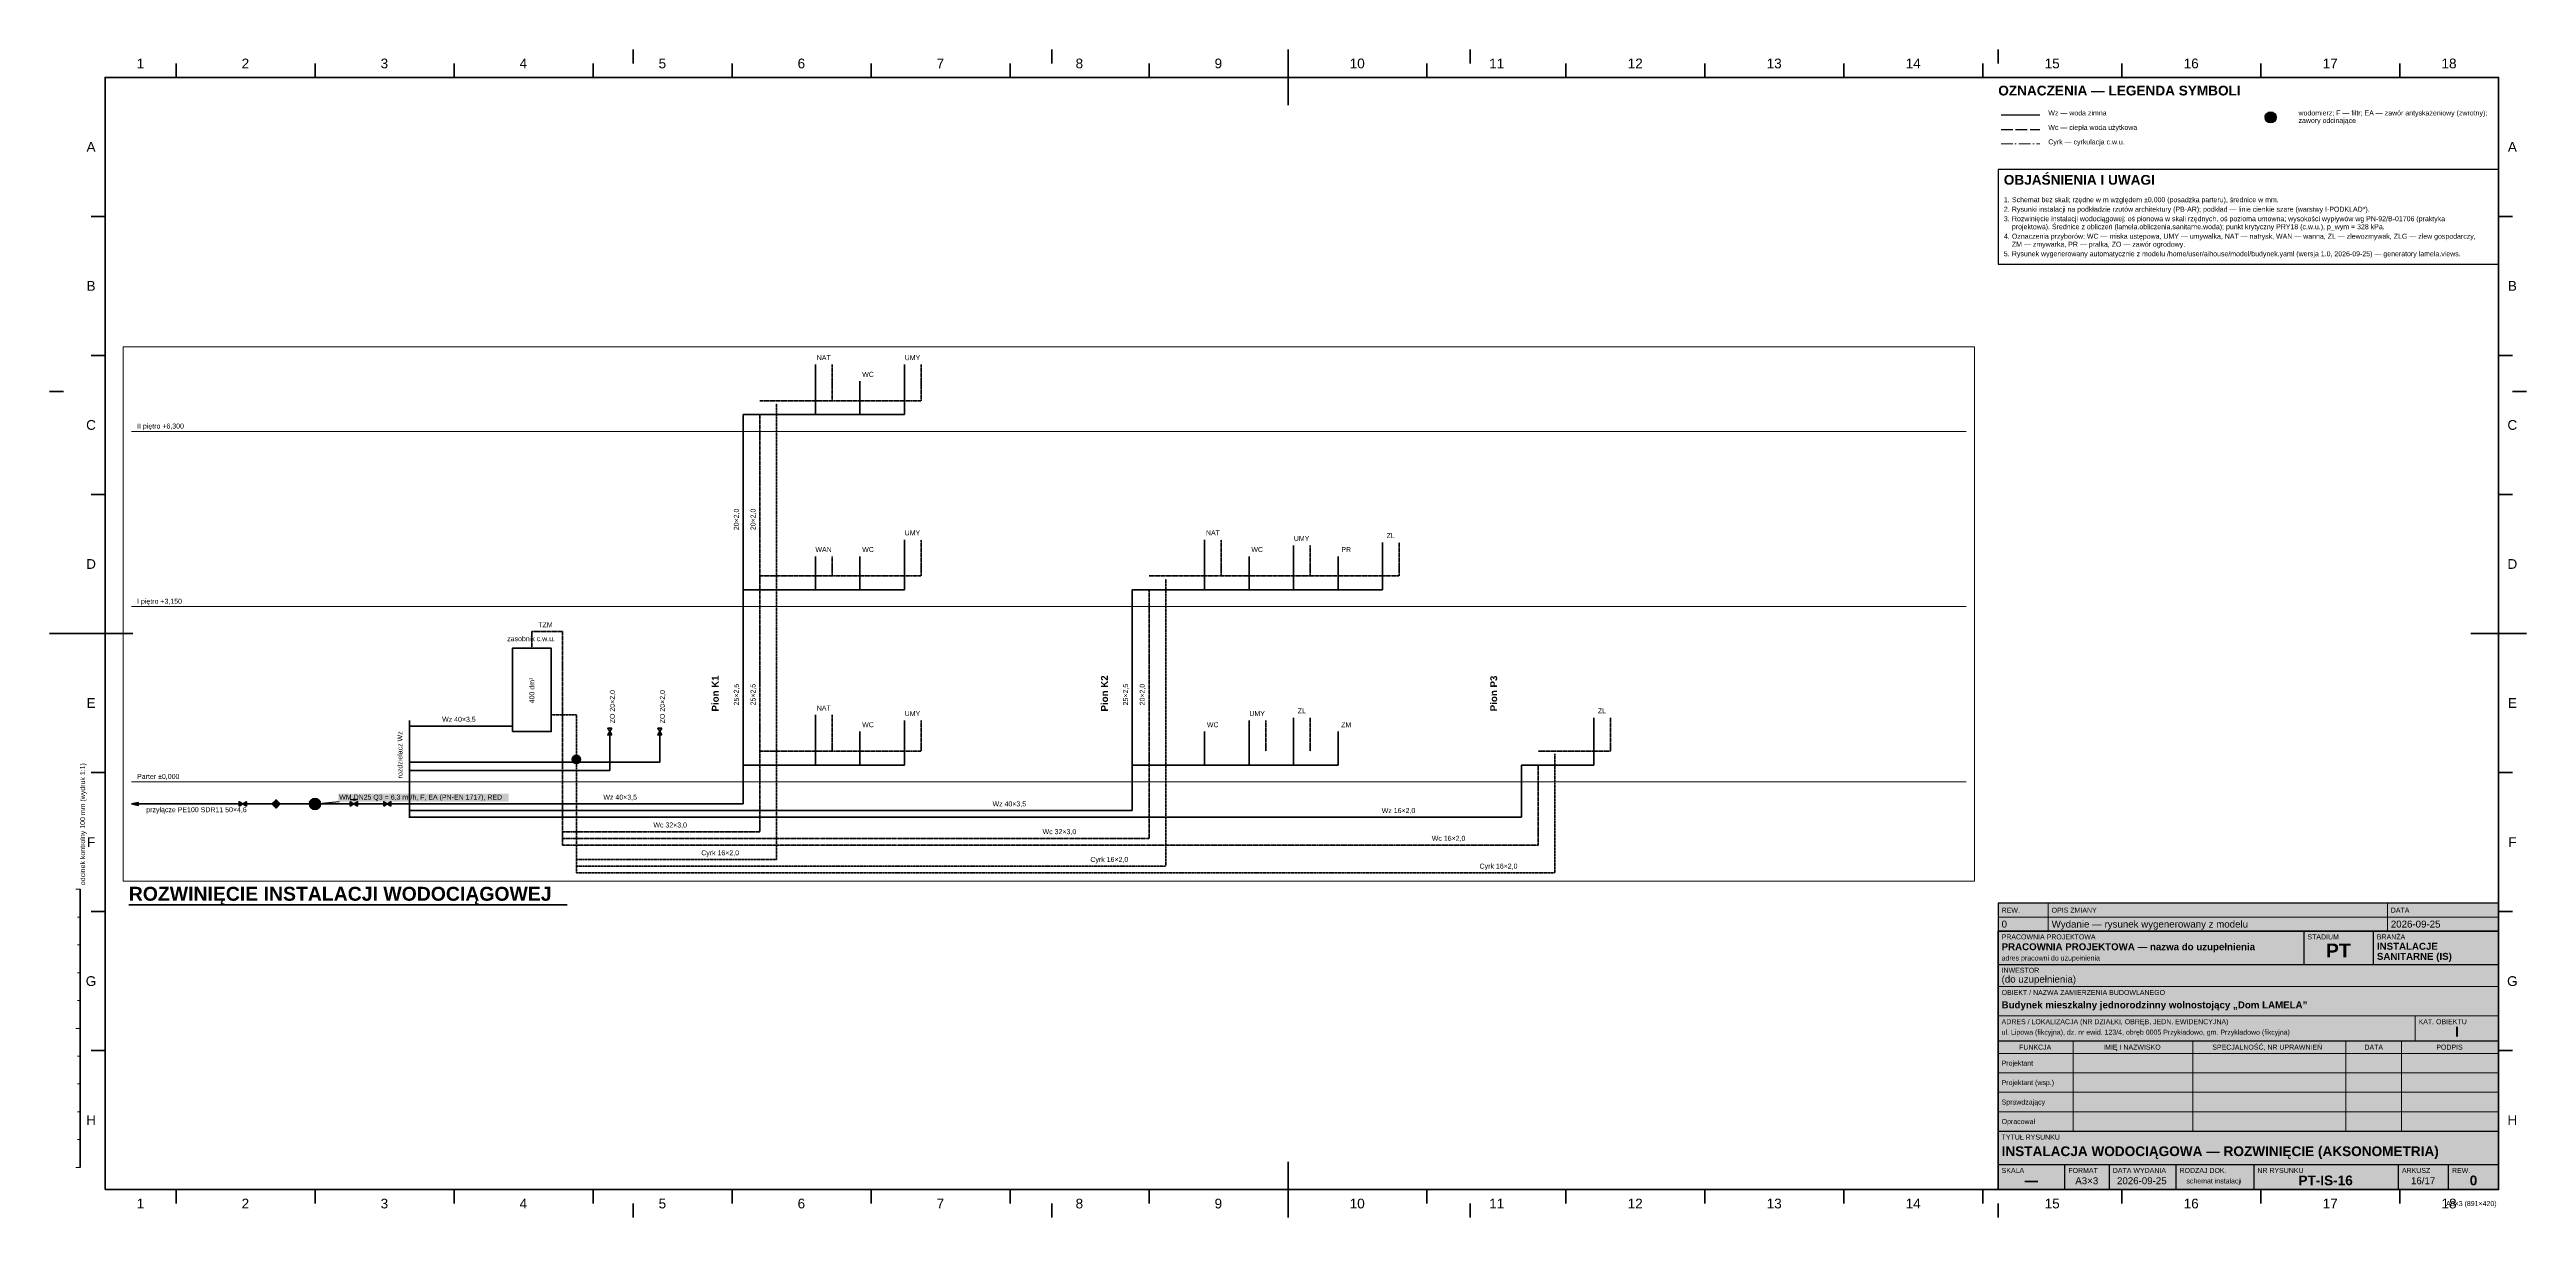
# Paper-space layout 'Arkusz PT-IS-16' of a CAD drawing. Header units: metres. Extents: x 0 to 891, y 0 to 420.
# The model-space entities are those that its viewports show. They can reach past a viewport. Long polylines and large blocks are cut down to what shows.
import ezdxf

# ---------------------------------------------------------------- set-up
doc = ezdxf.new("R2010")
doc.units = ezdxf.units.M
for name, pattern in [('KRESKA_DLUGA', [9.45, 8.4, -1.05]), ('KRESKOWA', [5.25, 4.2, -1.05]), ('KRESKOWA_DROBNA', [3.15, 2.1, -1.05]), ('PUNKTOWA_KROTKA', [6.3, 4.2, -1.05, 0, -1.05])]:
    doc.linetypes.add(name, pattern=pattern)
for name, color, linetype, lineweight in [('A-MASKA', 7, 'Continuous', 18), ('R-LEGENDA', 7, 'Continuous', 25), ('R-OPISY', 7, 'Continuous', 25), ('R-RAMKA', 7, 'Continuous', 50), ('R-TABLICZKA', 7, 'Continuous', 25), ('S-OPISY', 2, 'Continuous', 25)]:
    doc.layers.add(name, color=color, linetype=linetype, lineweight=lineweight)
for name, color, linetype, lineweight, true_color in [('I-PODKLAD', 8, 'Continuous', 18, 0x9a9a9a), ('S-CWU', 1, 'KRESKOWA', 35, 0xd00000), ('S-CYRK', 6, 'PUNKTOWA_KROTKA', 25, 0xb000b0), ('S-URZADZENIA', 2, 'Continuous', 35, 0x303030), ('S-WODA', 5, 'Continuous', 35, 0x0050c8)]:
    doc.layers.add(name, color=color, linetype=linetype, lineweight=lineweight, true_color=true_color)
doc.layers.add('R-RZUTNIA', color=8, linetype='Continuous', lineweight=18, plot=False)
doc.styles.add('PL_ARIAL', font='arial.ttf')
doc.styles.add('PL_ARIAL_B', font='arialbd.ttf')

msp = doc.modelspace()

# ---------------------------------------------------------------- hatches: boundary and pattern name
at = {"layer": 'A-MASKA', "true_color": 0xffffff}
msp.add_hatch(color=7, dxfattribs=at).paths.add_polyline_path([(2.717, -0.359), (5.78, -0.359), (5.78, -0.214), (2.717, -0.214)])
at = {"layer": 'S-OPISY', "true_color": 0x000000}
msp.add_hatch(color=7, dxfattribs=at).paths.add_polyline_path([(2.317, -0.4), (2.317, -0.395), (2.315, -0.391), (2.312, -0.388), (2.309, -0.385), (2.305, -0.383), (2.3, -0.383), (2.295, -0.383), (2.291, -0.385), (2.288, -0.388), (2.285, -0.391), (2.283, -0.395), (2.282, -0.4), (2.283, -0.405), (2.285, -0.409), (2.288, -0.412), (2.291, -0.415), (2.295, -0.417), (2.3, -0.418), (2.305, -0.417), (2.309, -0.415), (2.312, -0.412), (2.315, -0.409), (2.317, -0.405)])
at = {"layer": 'S-URZADZENIA', "true_color": 0xffffff}
for points in [[(7.075, 0.4), (7.074, 0.413), (7.07, 0.426), (7.065, 0.438), (7.057, 0.448), (7.048, 0.457), (7.037, 0.465), (7.026, 0.47), (7.013, 0.474), (7, 0.475), (6.987, 0.474), (6.974, 0.47), (6.963, 0.465), (6.952, 0.457), (6.943, 0.448), (6.935, 0.438), (6.93, 0.426), (6.926, 0.413), (6.925, 0.4), (6.926, 0.387), (6.93, 0.374), (6.935, 0.362), (6.943, 0.352), (6.952, 0.343), (6.963, 0.335), (6.974, 0.33), (6.987, 0.326), (7, 0.325), (7.013, 0.326), (7.026, 0.33), (7.037, 0.335), (7.048, 0.343), (7.057, 0.352), (7.065, 0.362), (7.07, 0.374), (7.074, 0.387)], [(1.525, -0.4), (1.6, -0.325), (1.675, -0.4), (1.6, -0.475)], [(2.4, -0.4), (2.398, -0.383), (2.394, -0.366), (2.387, -0.35), (2.377, -0.336), (2.364, -0.323), (2.35, -0.313), (2.334, -0.306), (2.317, -0.302), (2.3, -0.3), (2.283, -0.302), (2.266, -0.306), (2.25, -0.313), (2.236, -0.323), (2.223, -0.336), (2.213, -0.35), (2.206, -0.366), (2.202, -0.383), (2.2, -0.4), (2.202, -0.417), (2.206, -0.434), (2.213, -0.45), (2.223, -0.464), (2.236, -0.477), (2.25, -0.487), (2.266, -0.494), (2.283, -0.498), (2.3, -0.5), (2.317, -0.498), (2.334, -0.494), (2.35, -0.487), (2.364, -0.477), (2.377, -0.464), (2.387, -0.45), (2.394, -0.434), (2.398, -0.417)]]:
    msp.add_hatch(color=7, dxfattribs=at).paths.add_polyline_path(points)
at = {"layer": 'S-URZADZENIA', "true_color": 0x000000}
for points in [[(3.065, -0.322), (2.997, -0.339), (2.997, -0.305)], [(3.065, -0.439), (3.065, -0.361), (3, -0.4)]]:
    msp.add_hatch(color=7, dxfattribs=at).paths.add_polyline_path(points)
at = {"layer": 'S-WODA', "true_color": 0x000000}
msp.add_hatch(color=7, dxfattribs=at).paths.add_polyline_path([(-1, -0.4), (-0.878, -0.374), (-0.878, -0.426)])

# ---------------------------------------------------------------- linework, layer by layer
at = {"layer": 'I-PODKLAD', "linetype": 'KRESKA_DLUGA', "lineweight": 18, "ltscale": 0.05, "flags": 128}
for points in [[(-1, 6.3), (32, 6.3)], [(-1, 3.15), (32, 3.15)], [(-1, 0), (32, 0)]]:
    msp.add_lwpolyline(points, dxfattribs=at)
at = {"layer": 'S-CWU', "linetype": 'KRESKOWA', "lineweight": 35, "ltscale": 0.05, "flags": 128}
for points in [[(11.6, 6.85), (11.6, 7.5)], [(13.2, 6.85), (13.2, 7.5)], [(11.6, 3.7), (11.6, 4.05)], [(13.2, 3.7), (13.2, 4.35)], [(18.6, 3.7), (18.6, 4.35)], [(20.2, 3.7), (20.2, 4.25)], [(21.8, 3.7), (21.8, 4.3)], [(11.6, 0.55), (11.6, 1.2)], [(13.2, 0.55), (13.2, 1.1)], [(19.4, 0.55), (19.4, 1.1)], [(20.2, 0.55), (20.2, 1.15)], [(25.6, 0.55), (25.6, 1.15)]]:
    msp.add_lwpolyline(points, dxfattribs=at)
at = {"layer": 'S-CWU', "linetype": 'KRESKOWA', "lineweight": 50, "ltscale": 0.05, "flags": 128}
for points in [[(10.3, 6.85), (13.2, 6.85)], [(10.3, -0.9), (10.3, 6.6)], [(10.3, 3.7), (13.2, 3.7)], [(17.3, 3.7), (21.8, 3.7)], [(17.3, -1.02), (17.3, 3.45)], [(6.2, 2.4), (6.2, 2.7)], [(6.2, 2.7), (6.75, 2.7)], [(6.75, 2.7), (6.75, -0.9)], [(10.3, 0.55), (13.2, 0.55)], [(24.3, 0.55), (25.6, 0.55)], [(24.3, -1.14), (24.3, 0.3)], [(6.75, -0.9), (10.3, -0.9)], [(6.75, -0.9), (6.75, -1.02)], [(6.75, -0.9), (6.75, -1.14)], [(6.75, -1.02), (17.3, -1.02)], [(6.75, -1.14), (24.3, -1.14)]]:
    msp.add_lwpolyline(points, dxfattribs=at)
at = {"layer": 'S-CYRK', "linetype": 'PUNKTOWA_KROTKA', "lineweight": 50, "ltscale": 0.05, "flags": 128}
for points in [[(10.6, -1.4), (10.6, 6.8)], [(17.6, -1.52), (17.6, 3.65)], [(24.6, -1.64), (24.6, 0.5)], [(7, -1.4), (10.6, -1.4)], [(7, -1.4), (7, -1.52)], [(7, -1.4), (7, -1.64)], [(7, -1.52), (17.6, -1.52)], [(7, -1.64), (24.6, -1.64)]]:
    msp.add_lwpolyline(points, dxfattribs=at)
at = {"layer": 'S-CYRK', "linetype": 'PUNKTOWA_KROTKA', "lineweight": 35, "ltscale": 0.05, "flags": 128}
for points in [[(7, 1.2), (6.55, 1.2)], [(7, -1.4), (7, 1.2)]]:
    msp.add_lwpolyline(points, dxfattribs=at)
at = {"layer": 'S-OPISY', "lineweight": 25, "ltscale": 0.05}
msp.add_lwpolyline([(2.3, -0.4), (2.735, -0.353)], dxfattribs=at)
at = {"layer": 'S-URZADZENIA', "linetype": 'Continuous', "lineweight": 50, "ltscale": 0.05, "flags": 128}
msp.add_lwpolyline([(5.85, 0.9), (6.55, 0.9), (6.55, 2.4), (5.85, 2.4)], close=True, dxfattribs=at)
at = {"layer": 'S-URZADZENIA', "linetype": 'Continuous', "lineweight": 70, "ltscale": 0.05, "flags": 128}
msp.add_lwpolyline([(4, -0.65), (4, 1.1)], dxfattribs=at)
at = {"layer": 'S-URZADZENIA', "lineweight": 50, "ltscale": 0.05}
for points in [[(7.636, 0.96), (7.564, 0.96), (7.6, 0.9)], [(7.636, 0.84), (7.564, 0.84), (7.6, 0.9)], [(8.536, 0.96), (8.464, 0.96), (8.5, 0.9)], [(8.536, 0.84), (8.464, 0.84), (8.5, 0.9)], [(6.94, 0.359), (7.06, 0.359), (7, 0.475)], [(0.935, -0.439), (0.935, -0.361), (1, -0.4)], [(1.065, -0.439), (1.065, -0.361), (1, -0.4)], [(1.525, -0.4), (1.6, -0.325), (1.675, -0.4), (1.6, -0.475)], [(2.935, -0.439), (2.935, -0.361), (3, -0.4)], [(3.065, -0.439), (3.065, -0.361), (3, -0.4)], [(3.535, -0.439), (3.535, -0.361), (3.6, -0.4)], [(3.665, -0.439), (3.665, -0.361), (3.6, -0.4)]]:
    msp.add_lwpolyline(points, close=True, dxfattribs=at)
at = {"layer": 'S-URZADZENIA', "linetype": 'KRESKOWA_DROBNA', "lineweight": 25, "ltscale": 0.02, "flags": 128}
msp.add_lwpolyline([(1.6, -0.325), (1.6, -0.475)], dxfattribs=at)
at = {"layer": 'S-URZADZENIA', "lineweight": 25, "ltscale": 0.05}
msp.add_lwpolyline([(2.935, -0.322), (3.065, -0.322)], dxfattribs=at)
msp.add_lwpolyline([(3.065, -0.322), (2.997, -0.339), (2.997, -0.305)], close=True, dxfattribs=at)
at = {"layer": 'S-URZADZENIA', "lineweight": 50, "ltscale": 0.05}
for centre, radius in [((7, 0.4), 0.075), ((2.3, -0.4), 0.1)]:
    msp.add_circle(centre, radius, dxfattribs=at)
at = {"layer": 'S-WODA', "lineweight": 35, "ltscale": 0.05}
for points in [[(11.3, 6.6), (11.3, 7.5)], [(12.1, 6.6), (12.1, 7.2)], [(12.9, 6.6), (12.9, 7.5)], [(11.3, 3.45), (11.3, 4.05)], [(12.1, 3.45), (12.1, 4.05)], [(12.9, 3.45), (12.9, 4.35)], [(18.3, 3.45), (18.3, 4.35)], [(19.1, 3.45), (19.1, 4.05)], [(19.9, 3.45), (19.9, 4.25)], [(20.7, 3.45), (20.7, 4.05)], [(21.5, 3.45), (21.5, 4.3)], [(7.6, 0.2), (7.6, 0.9)], [(8.5, 0.35), (8.5, 0.9)], [(11.3, 0.3), (11.3, 1.2)], [(12.1, 0.3), (12.1, 0.9)], [(12.9, 0.3), (12.9, 1.1)], [(18.3, 0.3), (18.3, 0.9)], [(19.1, 0.3), (19.1, 1.1)], [(19.9, 0.3), (19.9, 1.15)], [(20.7, 0.3), (20.7, 0.9)], [(25.3, 0.3), (25.3, 1.15)], [(4, 0.35), (8.5, 0.35)], [(4, 0.2), (7.6, 0.2)]]:
    msp.add_lwpolyline(points, dxfattribs=at)
at = {"layer": 'S-WODA', "lineweight": 50, "ltscale": 0.05}
for points in [[(10, -0.4), (10, 6.6)], [(10, 6.6), (12.9, 6.6)], [(10, 3.45), (12.9, 3.45)], [(17, -0.52), (17, 3.45)], [(17, 3.45), (21.5, 3.45)], [(4, 1), (5.85, 1)], [(10, 0.3), (12.9, 0.3)], [(17, 0.3), (20.7, 0.3)], [(24, -0.64), (24, 0.3)], [(24, 0.3), (25.3, 0.3)]]:
    msp.add_lwpolyline(points, dxfattribs=at)
at = {"layer": 'S-WODA', "lineweight": 35, "ltscale": 0.05}
msp.add_lwpolyline([(-1, -0.4), (-0.878, -0.374), (-0.878, -0.426)], close=True, dxfattribs=at)
at = {"layer": 'S-WODA', "lineweight": 70, "ltscale": 0.05}
for points in [[(-1, -0.4), (4, -0.4)], [(4, -0.4), (10, -0.4)], [(4, -0.4), (4, -0.52)], [(4, -0.4), (4, -0.64)], [(4, -0.52), (17, -0.52)], [(4, -0.64), (24, -0.64)]]:
    msp.add_lwpolyline(points, dxfattribs=at)

# ---------------------------------------------------------------- texts
at = {"layer": 'S-OPISY', "style": 'PL_ARIAL'}
for s, p in [('NAT', (11.324, 7.58)), ('UMY', (12.905, 7.58)), ('WC', (12.141, 7.28)), ('II piętro +6,300', (-0.9, 6.35)), ('UMY', (12.905, 4.43)), ('NAT', (18.324, 4.43)), ('ZL', (21.574, 4.38)), ('WAN', (11.3, 4.13)), ('WC', (12.141, 4.13)), ('WC', (19.141, 4.13)), ('UMY', (19.905, 4.33)), ('PR', (20.759, 4.13)), ('I piętro +3,150', (-0.9, 3.2)), ('TZM', (6.316, 2.777)), ('zasobnik c.w.u.', (5.756, 2.527)), ('NAT', (11.324, 1.28)), ('Wz 40×3,5', (4.586, 1.077)), ('WC', (12.141, 0.98)), ('UMY', (12.905, 1.18)), ('WC', (18.341, 0.98)), ('UMY', (19.105, 1.18)), ('ZL', (19.974, 1.23)), ('ZM', (20.756, 0.98)), ('ZL', (25.374, 1.23)), ('Parter ±0,000', (-0.9, 0.05)), ('WM DN25 Q3 = 6,3 m³/h, F, EA (PN-EN 1717), RED', (2.735, -0.322)), ('Wz 40×3,5', (7.486, -0.323)), ('Wz 40×3,5', (14.486, -0.443)), ('przyłącze PE100 SDR11 50×4,6', (-0.735, -0.548)), ('Wc 32×3,0', (8.386, -0.823)), ('Wc 32×3,0', (15.386, -0.943)), ('Wz 16×2,0', (21.486, -0.563)), ('Cyrk 16×2,0', (9.246, -1.323)), ('Wc 16×2,0', (22.386, -1.063)), ('Cyrk 16×2,0', (16.246, -1.443)), ('Cyrk 16×2,0', (23.246, -1.563))]:
    msp.add_text(s, height=0.09, dxfattribs=at).set_placement(p)
at = {"layer": 'S-OPISY'}
for s, height, style, p in [('20×2,0', 0.09, 'PL_ARIAL', (9.923, 4.523)), ('20×2,0', 0.09, 'PL_ARIAL', (10.223, 4.523)), ('400 dm³', 0.09, 'PL_ARIAL', (6.245, 1.41)), ('Pion K1', 0.125, 'PL_ARIAL_B', (9.562, 1.262)), ('Pion K2', 0.125, 'PL_ARIAL_B', (16.562, 1.262)), ('Pion P3', 0.125, 'PL_ARIAL_B', (23.562, 1.267)), ('ZO 20×2,0', 0.09, 'PL_ARIAL', (7.693, 1.05)), ('ZO 20×2,0', 0.09, 'PL_ARIAL', (8.593, 1.05)), ('25×2,5', 0.09, 'PL_ARIAL', (9.923, 1.373)), ('25×2,5', 0.09, 'PL_ARIAL', (10.223, 1.373)), ('25×2,5', 0.09, 'PL_ARIAL', (16.923, 1.373)), ('20×2,0', 0.09, 'PL_ARIAL', (17.223, 1.373)), ('rozdzielacz Wz', 0.09, 'PL_ARIAL', (3.873, 0.06))]:
    msp.add_text(s, height=height, rotation=90, dxfattribs=dict(at, style=style)).set_placement(p)
at = {"layer": 'S-URZADZENIA', "style": 'PL_ARIAL'}
msp.add_text('WM', height=0.09, dxfattribs=at).set_placement((2.184, -0.445))

psp = doc.layouts.new('Arkusz PT-IS-16')

# ---------------------------------------------------------------- hatches: boundary and pattern name
at = {"layer": 'R-TABLICZKA', "true_color": 0xffffff}
for points in [[(701, 103), (881, 103), (881, 113), (701, 113)], [(701, 10), (881, 10), (881, 103), (701, 103)]]:
    psp.add_hatch(color=7, dxfattribs=at).paths.add_polyline_path(points)
at = {"layer": 'S-URZADZENIA', "true_color": 0xffffff}
psp.add_hatch(color=7, dxfattribs=at).paths.add_polyline_path([(801, 395.6), (800.97, 395.95), (800.88, 396.28), (800.73, 396.6), (800.53, 396.89), (800.29, 397.13), (800, 397.33), (799.68, 397.48), (799.35, 397.57), (799, 397.6), (798.65, 397.57), (798.32, 397.48), (798, 397.33), (797.71, 397.13), (797.47, 396.89), (797.27, 396.6), (797.12, 396.28), (797.03, 395.95), (797, 395.6), (797.03, 395.25), (797.12, 394.92), (797.27, 394.6), (797.47, 394.31), (797.71, 394.07), (798, 393.87), (798.32, 393.72), (798.65, 393.63), (799, 393.6), (799.35, 393.63), (799.68, 393.72), (800, 393.87), (800.29, 394.07), (800.53, 394.31), (800.73, 394.6), (800.88, 394.92), (800.97, 395.25)])

# ---------------------------------------------------------------- linework, layer by layer
at = {"layer": 'R-OPISY', "lineweight": 25}
psp.add_lwpolyline([(701, 342.86), (881, 342.86), (881, 376.9), (701, 376.9)], close=True, dxfattribs=at)
at = {"layer": 'R-OPISY', "lineweight": 18}
for points in [[(11, 118), (9.4, 118)], [(11, 108), (10.1, 108)], [(11, 98), (10.1, 98)], [(11, 88), (10.1, 88)], [(11, 78), (10.1, 78)], [(11, 68), (9.4, 68)], [(11, 58), (10.1, 58)], [(11, 48), (10.1, 48)], [(11, 38), (10.1, 38)], [(11, 28), (10.1, 28)], [(11, 18), (9.4, 18)]]:
    psp.add_lwpolyline(points, dxfattribs=at)
at = {"layer": 'R-OPISY', "lineweight": 35}
psp.add_lwpolyline([(11, 18), (11, 118)], dxfattribs=at)
at = {"layer": 'R-OPISY', "lineweight": 50}
psp.add_lwpolyline([(28.5, 112.4), (186.24, 112.4)], dxfattribs=at)
at = {"layer": 'R-RAMKA', "lineweight": 35}
for points in [[(210, 420), (210, 415)], [(360.5, 420), (360.5, 415)], [(511, 420), (511, 415)], [(701, 420), (701, 415)], [(45.5, 410), (45.5, 415)], [(95.5, 410), (95.5, 415)], [(145.5, 410), (145.5, 415)], [(195.5, 410), (195.5, 415)], [(245.5, 410), (245.5, 415)], [(295.5, 410), (295.5, 415)], [(345.5, 410), (345.5, 415)], [(395.5, 410), (395.5, 415)], [(445.5, 410), (445.5, 415)], [(495.5, 410), (495.5, 415)], [(545.5, 410), (545.5, 415)], [(595.5, 410), (595.5, 415)], [(645.5, 410), (645.5, 415)], [(695.5, 410), (695.5, 415)], [(745.5, 410), (745.5, 415)], [(795.5, 410), (795.5, 415)], [(845.5, 410), (845.5, 415)], [(20, 360), (15, 360)], [(881, 360), (886, 360)], [(20, 310), (15, 310)], [(881, 310), (886, 310)], [(0, 297), (5, 297)], [(891, 297), (886, 297)], [(20, 260), (15, 260)], [(881, 260), (886, 260)], [(20, 210), (15, 210)], [(881, 210), (886, 210)], [(20, 160), (15, 160)], [(881, 160), (886, 160)], [(20, 110), (15, 110)], [(881, 110), (886, 110)], [(20, 60), (15, 60)], [(881, 60), (886, 60)], [(45.5, 10), (45.5, 5)], [(95.5, 10), (95.5, 5)], [(145.5, 10), (145.5, 5)], [(195.5, 10), (195.5, 5)], [(245.5, 10), (245.5, 5)], [(295.5, 10), (295.5, 5)], [(345.5, 10), (345.5, 5)], [(395.5, 10), (395.5, 5)], [(445.5, 10), (445.5, 5)], [(495.5, 10), (495.5, 5)], [(545.5, 10), (545.5, 5)], [(595.5, 10), (595.5, 5)], [(645.5, 10), (645.5, 5)], [(695.5, 10), (695.5, 5)], [(745.5, 10), (745.5, 5)], [(795.5, 10), (795.5, 5)], [(845.5, 10), (845.5, 5)], [(210, 0), (210, 5)], [(360.5, 0), (360.5, 5)], [(511, 0), (511, 5)], [(701, 0), (701, 5)]]:
    psp.add_lwpolyline(points, dxfattribs=at)
at = {"layer": 'R-RAMKA', "lineweight": 70}
for points in [[(445.5, 420), (445.5, 400)], [(0, 210), (30, 210)], [(891, 210), (871, 210)], [(445.5, 0), (445.5, 20)]]:
    psp.add_lwpolyline(points, dxfattribs=at)
psp.add_lwpolyline([(20, 10), (881, 10), (881, 410), (20, 410)], close=True, dxfattribs=at)
at = {"layer": 'R-TABLICZKA', "lineweight": 18}
for points in [[(701, 113), (881, 113)], [(701, 108), (881, 108)], [(719, 103), (719, 113)], [(841, 103), (841, 113)], [(701, 83), (881, 83)], [(701, 72.5), (881, 72.5)], [(851, 63.5), (851, 72.5)], [(728, 31), (728, 63.5)], [(771, 31), (771, 63.5)], [(826, 31), (826, 63.5)], [(846, 31), (846, 63.5)], [(701, 59), (881, 59)], [(701, 52), (881, 52)], [(701, 45), (881, 45)], [(701, 38), (881, 38)], [(701, 31), (881, 31)]]:
    psp.add_lwpolyline(points, dxfattribs=at)
at = {"layer": 'R-TABLICZKA', "lineweight": 25}
psp.add_lwpolyline([(701, 103), (881, 103), (881, 113), (701, 113)], close=True, dxfattribs=at)
at = {"layer": 'R-TABLICZKA', "lineweight": 50}
psp.add_lwpolyline([(701, 10), (881, 10), (881, 103), (701, 103)], close=True, dxfattribs=at)
at = {"layer": 'R-TABLICZKA', "lineweight": 25}
for points in [[(811, 91), (811, 103)], [(836, 91), (836, 103)], [(701, 91), (881, 91)], [(701, 63.5), (881, 63.5)], [(701, 31), (881, 31)], [(701, 19), (881, 19)], [(725, 10), (725, 19)], [(741, 10), (741, 19)], [(765, 10), (765, 19)], [(793, 10), (793, 19)], [(845, 10), (845, 19)], [(863, 10), (863, 19)]]:
    psp.add_lwpolyline(points, dxfattribs=at)
at = {"layer": 'S-CWU', "linetype": 'KRESKOWA', "lineweight": 25, "flags": 128}
psp.add_lwpolyline([(702, 391.3), (716, 391.3)], dxfattribs=at)
at = {"layer": 'S-CYRK', "linetype": 'PUNKTOWA_KROTKA', "lineweight": 18, "flags": 128}
psp.add_lwpolyline([(702, 386.1), (716, 386.1)], dxfattribs=at)
at = {"layer": 'S-URZADZENIA', "lineweight": 25}
psp.add_circle((799, 395.6), 2, dxfattribs=at)
at = {"layer": 'S-WODA', "lineweight": 25}
psp.add_lwpolyline([(702, 396.5), (716, 396.5)], dxfattribs=at)

# ---------------------------------------------------------------- texts
at = {"layer": 'R-LEGENDA'}
for s, height, style, p in [('OZNACZENIA — LEGENDA SYMBOLI', 3.5, 'PL_ARIAL_B', (701, 403.5)), ('Wz — woda zimna', 1.8, 'PL_ARIAL', (719, 396.3)), ('Wc — ciepła woda użytkowa', 1.8, 'PL_ARIAL', (719, 391.1)), ('wodomierz; F — filtr; EA — zawór antyskażeniowy (zwrotny);', 1.8, 'PL_ARIAL', (809, 396.3)), ('zawory odcinające', 1.8, 'PL_ARIAL', (809, 393.6)), ('Cyrk — cyrkulacja c.w.u.', 1.8, 'PL_ARIAL', (719, 385.9))]:
    psp.add_text(s, height=height, dxfattribs=dict(at, style=style)).set_placement(p)
at = {"layer": 'R-OPISY'}
for s, height, style, p in [('OBJAŚNIENIA I UWAGI', 3.5, 'PL_ARIAL_B', (703, 371.4)), ('1. ', 1.8, 'PL_ARIAL', (703, 365.1)), ('Schemat bez skali; rzędne w m względem ±0,000 (posadzka parteru), średnice w mm.', 1.8, 'PL_ARIAL', (705.91, 365.1)), ('3. ', 1.8, 'PL_ARIAL', (703, 358.26)), ('2. ', 1.8, 'PL_ARIAL', (703, 361.68)), ('projektowa). Średnice z obliczeń (lamela.obliczenia.sanitarne.woda); punkt krytyczny PRY18 (c.w.u.), p_wym = 328 kPa.', 1.8, 'PL_ARIAL', (705.91, 355.38)), ('Rysunki instalacji na podkładzie rzutów architektury (PB-AR); podkład — linie cienkie szare (warstwy I-PODKLAD*).', 1.8, 'PL_ARIAL', (705.91, 361.68)), ('Rozwinięcie instalacji wodociągowej: oś pionowa w skali rzędnych, oś pozioma umowna; wysokości wypływów wg PN-92/B-01706 (praktyka', 1.8, 'PL_ARIAL', (705.91, 358.26)), ('4. ', 1.8, 'PL_ARIAL', (703, 351.96)), ('ZM — zmywarka, PR — pralka, ZO — zawór ogrodowy.', 1.8, 'PL_ARIAL', (705.91, 349.08)), ('Oznaczenia przyborów: WC — miska ustępowa, UMY — umywalka, NAT — natrysk, WAN — wanna, ZL — zlewozmywak, ZLG — zlew gospodarczy,', 1.8, 'PL_ARIAL', (705.91, 351.96)), ('Rysunek wygenerowany automatycznie z modelu /home/user/aihouse/model/budynek.yaml (wersja 1.0, 2026-09-25) — generatory lamela.views.', 1.8, 'PL_ARIAL', (705.91, 345.66)), ('5. ', 1.8, 'PL_ARIAL', (703, 345.66)), ('ROZWINIĘCIE INSTALACJI WODOCIĄGOWEJ', 5, 'PL_ARIAL_B', (28.5, 113.9))]:
    psp.add_text(s, height=height, dxfattribs=dict(at, style=style)).set_placement(p)
at = {"layer": 'R-OPISY', "style": 'PL_ARIAL'}
psp.add_text('odcinek kontrolny 100 mm (wydruk 1:1)', height=1.8, rotation=90, dxfattribs=at).set_placement((12.8, 119.5))
at = {"layer": 'R-RAMKA', "style": 'PL_ARIAL'}
for s, height, p in [('1', 3.5, (31.34, 413.25)), ('2', 3.5, (69.09, 413.25)), ('3', 3.5, (119.09, 413.25)), ('4', 3.5, (169.09, 413.25)), ('5', 3.5, (219.09, 413.25)), ('6', 3.5, (269.09, 413.25)), ('7', 3.5, (319.09, 413.25)), ('8', 3.5, (369.09, 413.25)), ('9', 3.5, (419.09, 413.25)), ('10', 3.5, (467.67, 413.25)), ('11', 3.5, (517.86, 413.25)), ('12', 3.5, (567.67, 413.25)), ('13', 3.5, (617.67, 413.25)), ('14', 3.5, (667.67, 413.25)), ('15', 3.5, (717.67, 413.25)), ('16', 3.5, (767.67, 413.25)), ('17', 3.5, (817.67, 413.25)), ('18', 3.5, (860.42, 413.25)), ('A', 3.5, (13.3, 383.25)), ('A', 3.5, (884.3, 383.25)), ('B', 3.5, (13.3, 333.25)), ('B', 3.5, (884.3, 333.25)), ('C', 3.5, (13.16, 283.25)), ('C', 3.5, (884.16, 283.25)), ('D', 3.5, (13.16, 233.25)), ('D', 3.5, (884.16, 233.25)), ('E', 3.5, (13.3, 183.25)), ('E', 3.5, (884.3, 183.25)), ('F', 3.5, (13.45, 133.25)), ('F', 3.5, (884.45, 133.25)), ('G', 3.5, (13.02, 83.25)), ('G', 3.5, (884.02, 83.25)), ('H', 3.5, (13.16, 33.25)), ('H', 3.5, (884.16, 33.25)), ('1', 3.5, (31.34, 3.25)), ('2', 3.5, (69.09, 3.25)), ('3', 3.5, (119.09, 3.25)), ('4', 3.5, (169.09, 3.25)), ('5', 3.5, (219.09, 3.25)), ('6', 3.5, (269.09, 3.25)), ('7', 3.5, (319.09, 3.25)), ('8', 3.5, (369.09, 3.25)), ('9', 3.5, (419.09, 3.25)), ('10', 3.5, (467.67, 3.25)), ('11', 3.5, (517.86, 3.25)), ('12', 3.5, (567.67, 3.25)), ('13', 3.5, (617.67, 3.25)), ('14', 3.5, (667.67, 3.25)), ('15', 3.5, (717.67, 3.25)), ('16', 3.5, (767.67, 3.25)), ('17', 3.5, (817.67, 3.25)), ('18', 3.5, (860.42, 3.25)), ('A3×3 (891×420)', 1.8, (862.09, 4.1))]:
    psp.add_text(s, height=height, dxfattribs=at).set_placement(p)
at = {"layer": 'R-TABLICZKA'}
for s, height, style, p in [('REW.', 1.8, 'PL_ARIAL', (702.2, 109.6)), ('OPIS ZMIANY', 1.8, 'PL_ARIAL', (720.2, 109.6)), ('DATA', 1.8, 'PL_ARIAL', (842.2, 109.6)), ('0', 2.5, 'PL_ARIAL', (702.2, 104.25)), ('PRACOWNIA PROJEKTOWA', 1.8, 'PL_ARIAL', (702.2, 100)), ('PRACOWNIA PROJEKTOWA — nazwa do uzupełnienia', 2.5, 'PL_ARIAL_B', (702.2, 96.1)), ('Wydanie — rysunek wygenerowany z modelu', 2.5, 'PL_ARIAL', (720.2, 104.25)), ('STADIUM', 1.8, 'PL_ARIAL', (812.2, 100)), ('PT', 5, 'PL_ARIAL_B', (818.86, 93.5)), ('BRANŻA', 1.8, 'PL_ARIAL', (837.2, 100)), ('INSTALACJE', 2.5, 'PL_ARIAL_B', (837.2, 96.26)), ('2026-09-25', 2.5, 'PL_ARIAL', (842.2, 104.25)), ('adres pracowni do uzupełnienia', 1.8, 'PL_ARIAL', (702.2, 92.4)), ('INWESTOR', 1.8, 'PL_ARIAL', (702.2, 88)), ('SANITARNE (IS)', 2.5, 'PL_ARIAL_B', (837.2, 92.64)), ('OBIEKT / NAZWA ZAMIERZENIA BUDOWLANEGO', 1.8, 'PL_ARIAL', (702.2, 80)), ('(do uzupełnienia)', 2.5, 'PL_ARIAL', (702.2, 84.45)), ('ADRES / LOKALIZACJA (NR DZIAŁKI, OBRĘB, JEDN. EWIDENCYJNA)', 1.8, 'PL_ARIAL', (702.2, 69.5)), ('Budynek mieszkalny jednorodzinny wolnostojący „Dom LAMELA”', 2.5, 'PL_ARIAL_B', (702.2, 75.2)), ('KAT. OBIEKTU', 1.8, 'PL_ARIAL', (852.2, 69.5)), ('ul. Lipowa (fikcyjna), dz. nr ewid. 123/4, obręb 0005 Przykładowo, gm. Przykładowo (fikcyjna)', 1.8, 'PL_ARIAL', (702.2, 65.72)), ('SPECJALNOŚĆ, NR UPRAWNIEŃ', 1.8, 'PL_ARIAL', (777.98, 60.35)), ('I', 3.5, 'PL_ARIAL_B', (865.29, 65.07)), ('Projektant', 1.8, 'PL_ARIAL', (702.2, 54.6)), ('FUNKCJA', 1.8, 'PL_ARIAL', (708.47, 60.35)), ('IMIĘ I NAZWISKO', 1.8, 'PL_ARIAL', (738.74, 60.35)), ('DATA', 1.8, 'PL_ARIAL', (832.71, 60.35)), ('PODPIS', 1.8, 'PL_ARIAL', (858.56, 60.35)), ('Projektant (wsp.)', 1.8, 'PL_ARIAL', (702.2, 47.6)), ('Sprawdzający', 1.8, 'PL_ARIAL', (702.2, 40.6)), ('TYTUŁ RYSUNKU', 1.8, 'PL_ARIAL', (702.2, 28)), ('Opracował', 1.8, 'PL_ARIAL', (702.2, 33.6)), ('SKALA', 1.8, 'PL_ARIAL', (702.2, 16)), ('INSTALACJA WODOCIĄGOWA — ROZWINIĘCIE (AKSONOMETRIA)', 3.5, 'PL_ARIAL_B', (702.2, 22.07)), ('FORMAT', 1.8, 'PL_ARIAL', (726.2, 16)), ('RODZAJ DOK.', 1.8, 'PL_ARIAL', (766.2, 16)), ('NR RYSUNKU', 1.8, 'PL_ARIAL', (794.2, 16)), ('ARKUSZ', 1.8, 'PL_ARIAL', (846.2, 16)), ('—', 3.5, 'PL_ARIAL_B', (710.46, 11.57)), ('A3×3', 2.5, 'PL_ARIAL', (728.71, 11.95)), ('DATA WYDANIA', 1.8, 'PL_ARIAL', (742.2, 16)), ('2026-09-25', 2.5, 'PL_ARIAL', (743.71, 11.95)), ('schemat instalacji', 1.8, 'PL_ARIAL', (768.68, 12.22)), ('PT-IS-16', 3.5, 'PL_ARIAL_B', (808.96, 11.57)), ('16/17', 2.5, 'PL_ARIAL', (849.45, 11.95)), ('REW.', 1.8, 'PL_ARIAL', (864.2, 16)), ('0', 3.5, 'PL_ARIAL_B', (870.59, 11.57))]:
    psp.add_text(s, height=height, dxfattribs=dict(at, style=style)).set_placement(p)
at = {"layer": 'S-URZADZENIA', "style": 'PL_ARIAL'}
psp.add_text('WM', height=1.8, dxfattribs=at).set_placement((796.68, 394.7))

# ---------------------------------------------------------------- viewports
at = {"layer": 'R-RZUTNIA'}
psp.add_viewport(center=(359.5, 217), size=(666, 192.2), view_center_point=(15.5, 3.015), view_height=9.61, dxfattribs=at)

doc.saveas('drawing.dxf')
